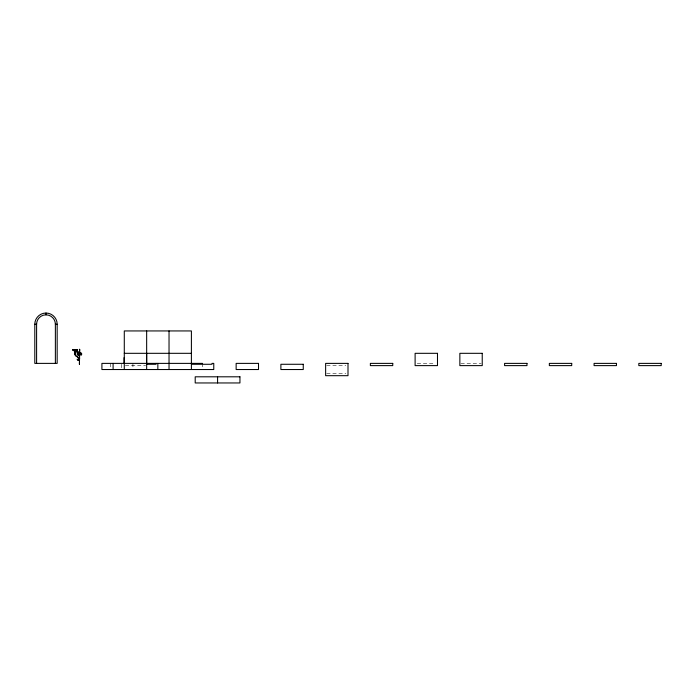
<?xml version="1.0" encoding="UTF-8"?>
<svg xmlns="http://www.w3.org/2000/svg" width="696" height="696" viewBox="0 0 696 696"><rect width="100%" height="100%" fill="white"/><g stroke="black" fill="none" stroke-linecap="round" stroke-linejoin="round"><path stroke-width="0.52" stroke-dasharray="3.48 2.61" d="M417.243 363.382L435.357 363.382M460.926 363.382L481.162 363.382M125.35 365.618L145.594 365.618M326.694 365.618L345.868 365.618M326.694 373.447L345.868 373.447M202.588 363.382L202.588 368.506M132.927 363.382L132.927 368.506M121.739 364.278L121.739 368.506M110.551 363.382L110.551 368.506"/><path stroke-width="1.04" d="M146.656 363.564L146.656 353.316M81.667 354.029L80.84 355.108L81.441 354.029M76.247 349.679L75.351 350.767L73.88 350.506M76.395 349.679L75.133 351.028L72.593 349.679L77.665 349.679L75.133 351.028L72.932 349.679M77.073 349.679L75.133 350.801L73.193 349.679M72.897 349.679L73.515 350.279L76.751 350.279L77.369 349.679L75.133 351.028L73.863 349.679M76.386 350.506L74.916 350.767L74.011 349.679M34.8 324.232L36.592 324.232A9.396 9.396 0 0 1 45.988 314.836L45.988 313.043A11.188 11.188 0 0 0 34.8 324.232L34.8 363.382L57.168 363.382L57.168 324.232A11.188 11.188 0 0 0 45.988 313.043M45.988 314.836A9.396 9.396 0 0 1 55.375 324.232L57.168 324.232M73.176 350.01L77.082 350.01M73.019 350.166L77.239 350.166M73.384 350.462L76.882 350.462M73.785 350.706L76.482 350.706M74.211 350.88L76.047 350.88M74.663 350.984L75.594 350.984M124.288 353.316L191.4 353.316M75.238 350.801L75.238 351.358L78.065 351.715L79.657 354.029A0.896 0.896 0 0 1 80.893 353.203A0.896 0.896 0 0 1 81.18 354.655L81.336 354.821A1.122 1.122 0 0 0 80.98 352.994A1.122 1.122 0 0 0 79.431 354.029A1.122 1.122 0 0 1 78.413 355.143A1.122 1.122 0 0 1 77.213 354.22A1.122 1.122 0 0 1 78.022 352.95L78.082 353.168A0.896 0.896 0 0 0 77.43 354.186A0.896 0.896 0 0 0 78.387 354.916A0.896 0.896 0 0 0 79.205 354.029C79.344 351.132 74.689 350.775 75.238 354.029C74.89 357.022 78.857 356.387 79.657 358.431M202.588 363.382L101.912 363.382L101.912 369.532L213.768 369.532L213.768 363.382L211.984 363.382L211.984 364.278L191.4 364.278M146.656 364.278L156.052 364.278L156.052 363.382M75.02 350.801C72.68 356.387 78.065 355.795 79.205 359.145A0.896 0.896 0 0 1 78.309 360.041A0.896 0.896 0 0 1 77.421 359.145L77.195 359.145A1.122 1.122 0 0 0 78.309 360.267A1.122 1.122 0 0 0 79.431 359.145L79.335 358.457M217.578 376.806L217.578 382.957M191.4 369.532L191.4 330.939L124.288 330.939L124.288 369.532M169.032 330.939L169.032 369.532M157.844 363.382L157.844 369.532M146.656 330.939L146.656 369.532M124.401 357.561L124.401 363.382M124.175 357.561L124.175 363.382M113.1 363.382L113.1 369.532M75.133 349.679L75.133 351.028M55.375 324.232L55.375 363.382M36.592 324.232L36.592 363.382M75.246 352.698L75.238 351.576L76.064 351.576L75.246 352.698M79.657 349.314L79.431 364.278L79.657 349.314M437.488 353.316L415.112 353.316L415.112 365.618L437.488 365.618L437.488 353.316M482.232 353.316L459.856 353.316L459.856 365.618L482.232 365.618L482.232 353.316M258.512 363.382L236.144 363.382L236.144 369.532L258.512 369.532L258.512 363.382M348 363.382L325.632 363.382L325.632 375.683L348 375.683L348 363.382M392.744 363.382L370.368 363.382L370.368 365.618L392.744 365.618L392.744 363.382M526.968 363.382L504.6 363.382L504.6 365.618L526.968 365.618L526.968 363.382M571.712 363.382L549.344 363.382L549.344 365.618L571.712 365.618L571.712 363.382M616.456 363.382L594.088 363.382L594.088 365.618L616.456 365.618L616.456 363.382M661.2 363.382L638.832 363.382L638.832 365.618L661.2 365.618L661.2 363.382M303.256 364.278L280.888 364.278L280.888 369.532L303.256 369.532L303.256 364.278M239.946 376.806L195.202 376.806L195.202 382.957L239.946 382.957L239.946 376.806"/></g></svg>
